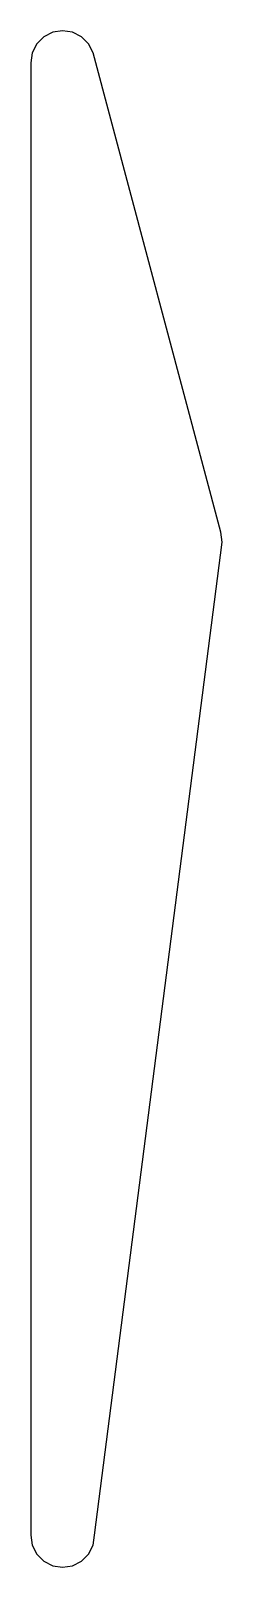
# Model space of a CAD drawing. Header units: metres. Extents: x 28.8 to 36.3, y 0 to 60.1.
import ezdxf

# ---------------------------------------------------------------- set-up
doc = ezdxf.new("R2010")
doc.units = ezdxf.units.M

msp = doc.modelspace()

# ---------------------------------------------------------------- linework, layer by layer
for p, q in [((30.05, 60.1), (29.664, 60.039)), ((30.436, 60.039), (30.05, 60.1)), ((29.039, 59.585), (28.861, 59.236)), ((29.315, 59.861), (29.039, 59.585)), ((29.664, 60.039), (29.315, 59.861)), ((30.785, 59.861), (30.436, 60.039)), ((31.061, 59.585), (30.785, 59.861)), ((31.239, 59.236), (31.061, 59.585)), ((28.861, 59.236), (28.8, 58.85)), ((36.239, 40.486), (31.239, 59.236)), ((28.8, 58.85), (28.8, 1.25)), ((36.3, 40.1), (36.239, 40.486)), ((31.3, 1.25), (36.3, 40.1)), ((28.8, 1.25), (28.861, 0.864)), ((31.239, 0.864), (31.3, 1.25)), ((28.861, 0.864), (29.039, 0.515)), ((31.061, 0.515), (31.239, 0.864)), ((29.039, 0.515), (29.315, 0.239)), ((29.315, 0.239), (29.664, 0.061)), ((29.664, 0.061), (30.05, 0)), ((30.05, 0), (30.436, 0.061)), ((30.436, 0.061), (30.785, 0.239)), ((30.785, 0.239), (31.061, 0.515))]:
    msp.add_line(p, q)

doc.saveas('drawing.dxf')
